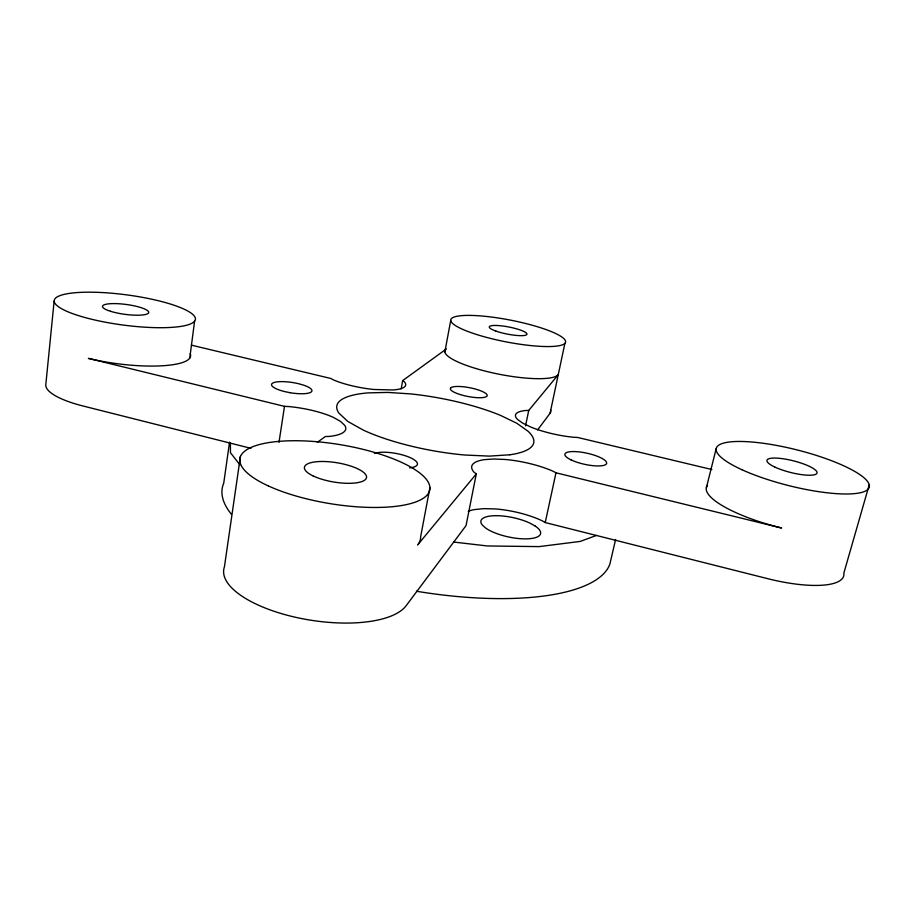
<?xml version="1.0" encoding="UTF-8"?>
<svg xmlns="http://www.w3.org/2000/svg" width="915" height="915" viewBox="0 0 915 915"><rect width="100%" height="100%" fill="white"/><g stroke="black" fill="none" stroke-linecap="round" stroke-linejoin="round"><path stroke-width="1.37" d="M54.134 301.149L45.75 385.226A69.952 18.838 6.8 0 0 83.208 406.043L250.984 448.35M189.771 358.074L194.586 321.199A71.244 15.2 7.6 0 0 99.117 292.4A71.244 15.2 7.6 0 0 80.589 316.27A71.244 15.2 7.6 0 0 194.586 321.199M229.551 442.162L223.729 483.189A197.64 66.017 10.6 0 0 231.426 514.253M240.416 456.402L224.427 566.831A93.868 36.577 9 0 0 298.073 617.842A93.868 36.577 9 0 0 406.157 605.684L466.032 525.622L476.292 473.924L473.981 472.14A50.725 14.64 11.8 0 1 484.435 459.639L494.02 458.998L505.309 459.49A50.725 14.64 11.8 0 1 552.786 471.099L555.988 472.803L781.536 528.001A78.221 20.279 14.6 0 1 707.467 485.407M278.983 442.448L284.496 406.363L288.957 406.569A49.227 13.679 8.9 0 1 333.529 417.469L340.517 421.403L344.703 425.361A49.227 13.679 8.9 0 1 329.572 436.398L325.351 436.535L317.333 442.334M401.182 388.898L402.657 380.594L446.451 348.901M444.873 351.852L450.706 320.525M429.878 487.832L420.637 536.808A95.171 32.963 9.2 0 1 418.407 543.933M525.542 425.83L528.733 410.435L558.253 374.693A58.08 12.33 11.1 0 1 493.185 372.988A58.08 12.33 11.1 0 1 445.502 349.782M537.574 429.97L550.075 413.271L564.898 343.354A58.48 11.094 11 0 0 487.238 316.544A58.48 11.094 11 0 0 472.232 333.06A58.48 11.094 11 0 0 564.898 343.354M869.25 484.767L843.87 573.03A77.363 22.623 15.2 0 1 767.834 578.703L545.226 522.557L555.988 472.803M615.612 539.484L609.848 564.2A197.64 66.017 10.6 0 1 416.508 591.25M706.357 487.821L716.182 448.659M417.572 545.031L476.292 473.924M596.397 535.469L580.202 541.428L539.129 546.61L487.306 545.958L453.749 542.057M528.733 410.435L525.53 410.503A43.52 10.728 11.9 0 0 517.844 419.699L522.957 423.29L530.586 426.95A43.52 10.728 11.9 0 0 573.785 437.279L577.525 437.427L711.859 469.532M191.429 345.161L330.807 378.467L333.071 379.736A42.216 10.168 9.8 0 0 373.846 389.481L393.164 389.973A42.216 10.168 9.8 0 0 404.35 381.795L402.657 380.594M284.496 406.363L88.378 358.371A70.661 16.847 7.3 0 0 160.056 365.897A70.661 16.847 7.3 0 0 190.24 353.739M545.226 522.557L542.092 520.738A50.142 16.321 12 0 0 495.209 508.923L484.001 508.637L474.473 509.575A50.142 16.321 12 0 0 468.251 511.268M239.913 464.797L230.454 452.719L230.397 443.157M374.418 453.485A23.298 6.874 10.2 0 1 408.925 457.077A23.298 6.874 10.2 0 1 409.611 467.862M550.533 409.668A57.588 13.828 11.2 0 1 550.075 413.271M450.809 387.8L450.317 388.886A18.769 4.472 10.9 0 0 464.706 395.795A18.769 4.472 10.9 0 0 485.213 397.133L486.826 396.298A18.769 4.472 10.9 0 0 472.803 388.395A18.769 4.472 10.9 0 0 450.809 387.8M509.815 454.778L489.422 456.116L464.648 455.007A100.17 26.466 10.6 0 1 363.438 430.176L347.849 421.472L338.882 413.111A100.17 26.466 10.6 0 1 368.093 392.89L387.846 392.421L410.275 393.873A100.17 26.466 10.6 0 1 500.505 415.387L516.735 423.222L528.047 431.24A100.17 26.466 10.6 0 1 509.815 454.778M290.009 392.695L284.782 391.62A20.473 5.227 9 0 1 272.704 383.088A20.473 5.227 9 0 1 298.576 383.717L303.208 385.021A20.473 5.227 9 0 1 310.78 392.272A20.473 5.227 9 0 1 290.009 392.695M535.218 526.079L530.025 523.174A30.504 9.928 12 0 0 494.066 515.728A30.504 9.928 12 0 0 482.285 525.016L485.682 528.069A30.504 9.928 12 0 0 527.52 538.832A30.504 9.928 12 0 0 535.218 526.079M571.109 459.913A21.377 5.684 12.4 0 0 606.016 464.328A21.377 5.684 12.4 0 0 580.167 452.021A21.377 5.684 12.4 0 0 571.109 459.913M774.731 467.005A25.837 5.993 14.2 0 0 816.397 473.901A25.837 5.993 14.2 0 0 784.876 459.033A25.837 5.993 14.2 0 0 774.731 467.005M741.893 469.704A78.93 18.323 14.2 0 0 867.843 489.422A78.93 18.323 14.2 0 0 768.543 444.05A78.93 18.323 14.2 0 0 741.893 469.704M495.964 331.104A19.158 3.626 11 0 0 526.628 334.696A19.158 3.626 11 0 0 501.763 325.889A19.158 3.626 11 0 0 495.964 331.104M110.532 311.294A23.321 4.975 7.6 0 0 148.322 313.239A23.321 4.975 7.6 0 0 117.898 303.7A23.321 4.975 7.6 0 0 110.532 311.294M268.381 485.945A96.247 29.921 9.3 0 0 426.939 495.267A96.247 29.921 9.3 0 0 309.053 441.156A96.247 29.921 9.3 0 0 268.381 485.945M312.793 475.777A31.476 9.768 9.4 0 0 365.257 479.689A31.476 9.768 9.4 0 0 328.439 461.72A31.476 9.768 9.4 0 0 312.793 475.777"/></g></svg>
